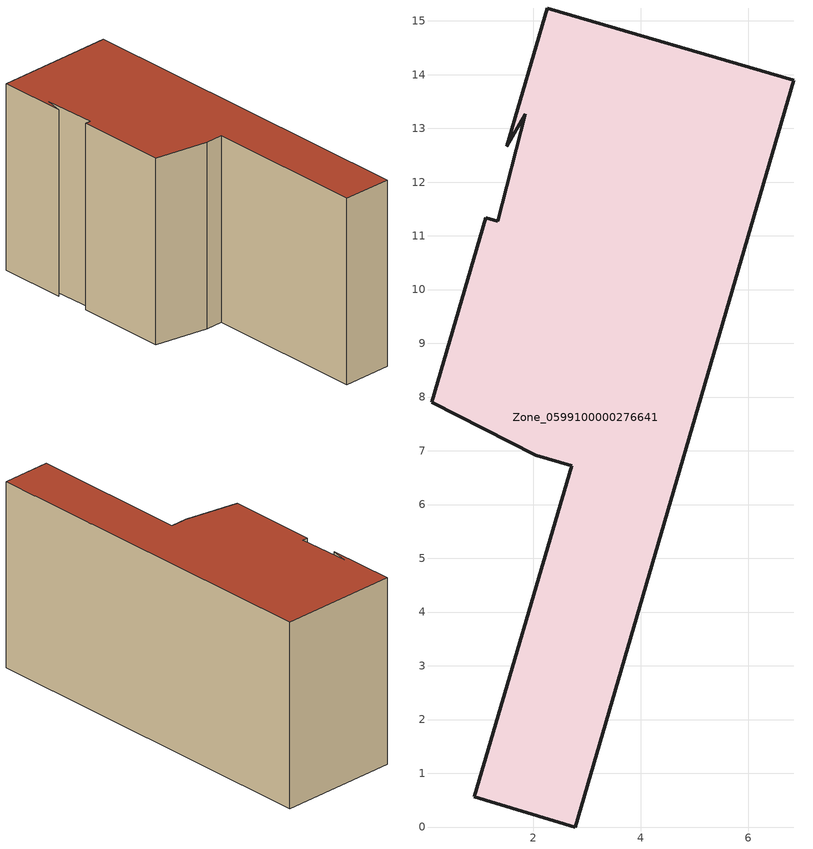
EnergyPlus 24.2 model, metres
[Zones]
Zone_0599100000276641
 floor ground (C_G): 2.04,6.92 0.11,7.9 1.12,11.34 1.33,11.27 1.85,13.26 1.51,12.66 2.26,15.24 6.84,13.9 2.78,0 0.9,0.56 2.71,6.72 z0
 wall outside (C_F): 6.84,13.9 2.26,15.24 1.51,12.66 1.85,13.26 1.33,11.27 1.12,11.34 0.11,7.9 2.04,6.92 2.71,6.72 0.9,0.56 2.78,0 6.84,13.9 z0:7.5
 roof outside (C_R): 1.51,12.66 1.85,13.26 1.33,11.27 1.12,11.34 0.11,7.9 2.04,6.92 2.71,6.72 0.9,0.56 2.78,0 6.84,13.9 2.26,15.24 z7.5
[BUILDING]
Pand.0599100000276641: North Axis=0; Terrain=City; Loads Convergence Tolerance Value=0.04; Temperature Convergence Tolerance Value=0.4; Solar Distribution=FullExterior; Maximum Number of Warmup Days=25; Minimum Number of Warmup Days=1
[Site:Location]
Rotterdam.The.Hague.AP_ZH_NLD Design_Conditions: Latitude=51.96; Longitude=4.45; Time Zone=1; Elevation=-4.5
[SITE:GROUNDTEMPERATURE:BUILDINGSURFACE]
18, 18, 18, 18, 18, 18, 18, 18, 18, 18, 18, 18
[MATERIAL] Thermal Absorptance=0.9; Solar Absorptance=0.7; Visible Absorptance=0.7
Name | Roughness | Thickness | Conductivity | Density | Specific Heat
G.TC.1946 | MediumSmooth | 0.15 | 1 | 540 | 1210
F.TC.1946 | Rough | 0.3 | 0.857143 | 1920 | 840
R.TC.1946 | MediumRough | 0.2 | 0.909091 | 1500 | 1000
[CONSTRUCTION]
C_G: G.TC.1946
C_F: F.TC.1946
C_R: R.TC.1946
[ZONE]
Zone_0599100000276641: Type=1; Multiplier=1; Ceiling Height=Autocalculate; Volume=Autocalculate; Floor Area=autocalculate; Part of Total Floor Area=Yes
[ZONEINFILTRATION:DESIGNFLOWRATE]
Infil_Zone_0599100000276641: Zone or ZoneList or Space or SpaceList=Zone_0599100000276641; Schedule=AlwaysOn; Design Flow Rate Calculation Method=Flow/Area; Flow Rate per Floor Area=0.003; Constant Term Coefficient=1; Temperature Term Coefficient=0; Velocity Term Coefficient=0; Velocity Squared Term Coefficient=0
[HVACTEMPLATE:ZONE:IDEALLOADSAIRSYSTEM]
Zone_0599100000276641: Maximum Heating Supply Air Temperature=50; Minimum Cooling Supply Air Temperature=13; Maximum Heating Supply Air Humidity Ratio=0.0156; Minimum Cooling Supply Air Humidity Ratio=0.0077; Heating Limit=NoLimit; Cooling Limit=NoLimit; Dehumidification Control Type=ConstantSensibleHeatRatio; Cooling Sensible Heat Ratio=0.7; Dehumidification Setpoint=60; Humidification Control Type=None; Humidification Setpoint=30; Outdoor Air Method=None; Outdoor Air Flow Rate per Person=0.00944; Outdoor Air Flow Rate per Zone Floor Area=0; Outdoor Air Flow Rate per Zone=0; Demand Controlled Ventilation Type=None; Outdoor Air Economizer Type=NoEconomizer; Heat Recovery Type=None; Sensible Heat Recovery Effectiveness=0.7; Latent Heat Recovery Effectiveness=0.65
[ZONECONTROL:THERMOSTAT]
ThermostatControl_Zone_0599100000276641: Zone or ZoneList=Zone_0599100000276641; Control Type Schedule=DualSetpointControlType; Control 1=Thermostat_Zone_0599100000276641; Temperature Difference Between Cutout And Setpoint=0
[THERMOSTATSETPOINT:DUALSETPOINT]
Thermostat_Zone_0599100000276641: Heating Setpoint Temperature Schedule=HeatingSetpoint_Zone_0599100000276641; Cooling Setpoint Temperature Schedule=CoolingSetpoint_Zone_0599100000276641
[SCHEDULE:COMPACT]
HeatingSetpoint_Zone_0599100000276641: Through: 12/31, For: AllDays, Until: 24:00, 21
CoolingSetpoint_Zone_0599100000276641: Through: 12/31, For: AllDays, Until: 24:00, 24
DualSetpointControlType: Through: 12/31, For: AllDays, Until: 24:00, 4
AlwaysOn: Through: 12/31, For: AllDays, Until: 24:00, 1
